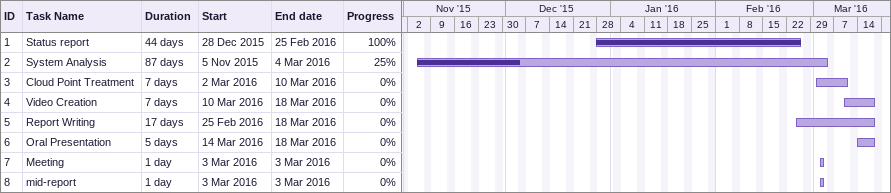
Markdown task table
| ID | Task | Duration | Start | Finish | % complete |
|---|---|---|---|---|---|
| 1 | Status report | 44d | 2015-12-28 | 2016-02-25 | 100 |
| 2 | System Analysis | 87d | 2015-11-05 | 2016-03-04 | 25 |
| 3 | Cloud Point Treatment | 7d | 2016-03-02 | 2016-03-10 | 0 |
| 4 | Video Creation | 7d | 2016-03-10 | 2016-03-18 | 0 |
| 5 | Report Writing | 17d | 2016-02-25 | 2016-03-18 | 0 |
| 6 | Oral Presentation | 5d | 2016-03-14 | 2016-03-18 | 0 |
| 7 | Meeting | 1d | 2016-03-03 | 2016-03-03 | 0 |
| 8 | mid-report | 1d | 2016-03-03 | 2016-03-03 | 0 |
